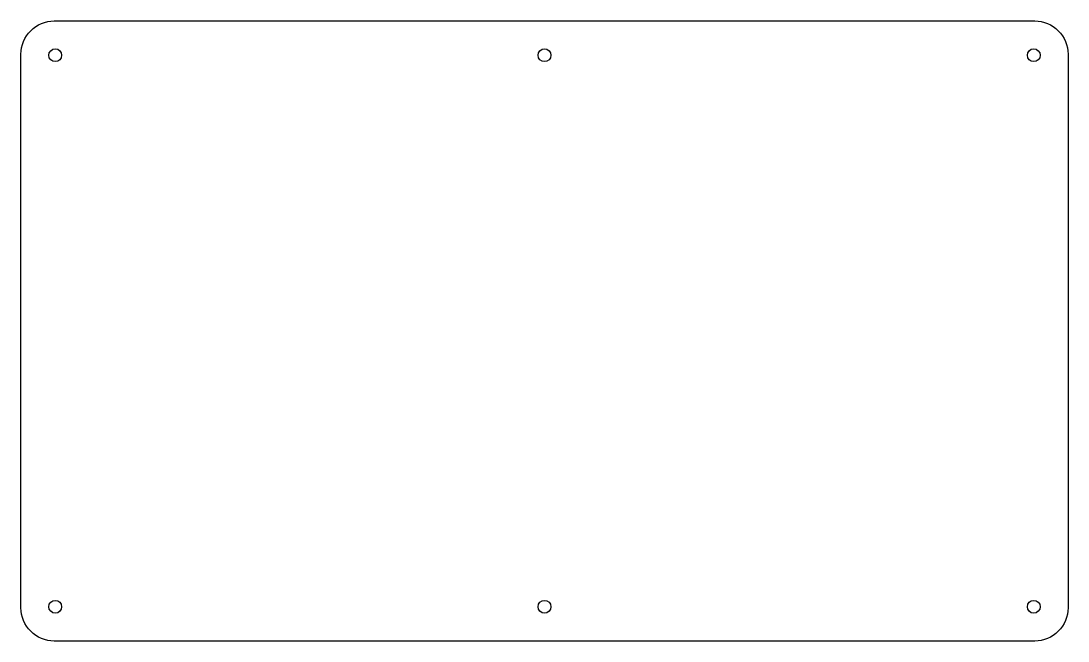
# Model space of a CAD drawing. Header units: inches. Extents: x 82.32 to 92.13, y -9.17 to -3.36.
import ezdxf

# ---------------------------------------------------------------- set-up
doc = ezdxf.new("R2010")
doc.units = ezdxf.units.IN
doc.header["$MEASUREMENT"] = 0

msp = doc.modelspace()

# ---------------------------------------------------------------- linework, layer by layer
at = {"elevation": 0.1181}
msp.add_lwpolyline([(82.6345, -3.3553), (91.822, -3.3553, -0.414214), (92.1345, -3.6678), (92.1345, -8.8553, -0.414214), (91.822, -9.1678), (82.6345, -9.1678, -0.414214), (82.322, -8.8553), (82.322, -3.6678, -0.414214), (82.6345, -3.3553, 0)], format="xyb", dxfattribs=at)
for centre in [(82.6432, -3.6765, 0.1181), (87.2282, -3.6765, 0.1181), (91.8132, -3.6765, 0.1181), (82.6432, -8.8465, 0.1181), (87.2282, -8.8465, 0.1181), (91.8132, -8.8465, 0.1181)]:
    msp.add_circle(centre, 0.06)

doc.saveas('drawing.dxf')
